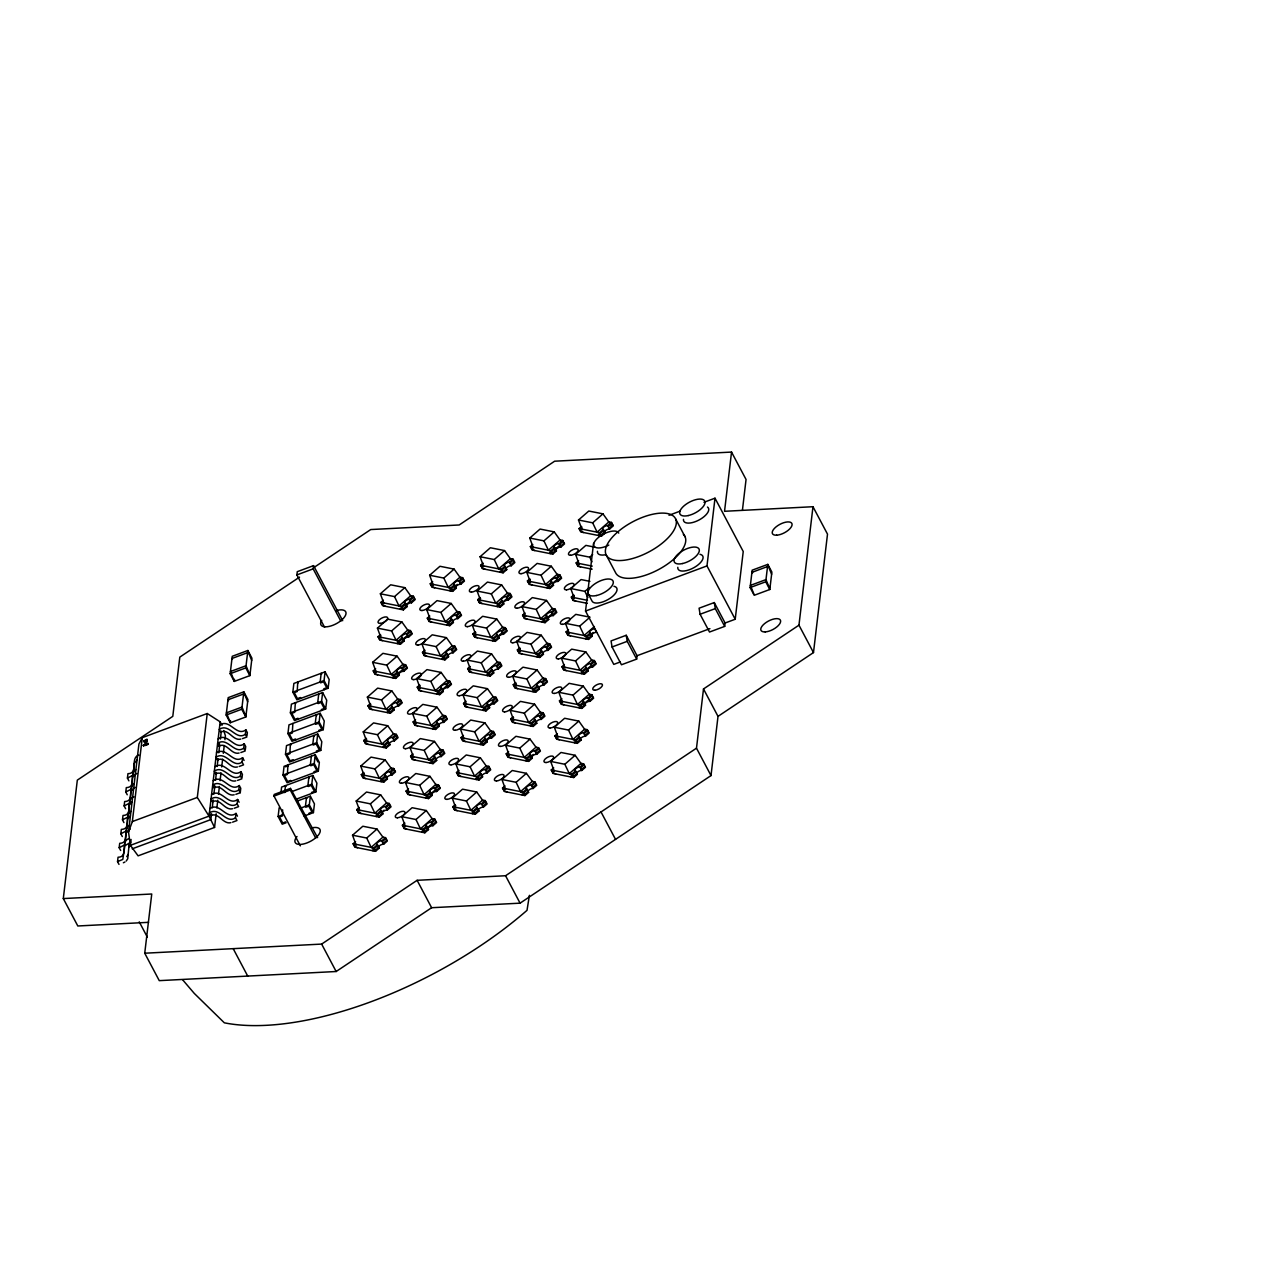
<?xml version="1.0" encoding="UTF-8"?>
<svg xmlns="http://www.w3.org/2000/svg" width="1266" height="1266" viewBox="0 0 1266 1266"><rect width="100%" height="100%" fill="white"/><g stroke="black" fill="none" stroke-linecap="round" stroke-linejoin="round"><path stroke-width="1.5" d="M125.097 842.934L125.951 833.075L130.082 829.103M130.034 801.172L130.889 791.313L135.035 787.341M129.116 844.58L127.755 858.68L126.236 861.038M148.581 922.328L77.812 925.984L63.3 898.575L77.321 780.125L172.793 716.35L179.804 657.117L299.536 577.122M119.004 864.393L117.532 861.624L118.054 857.24C129.195 857.035 119.7 841.447 128.958 838.646M120.65 850.467L119.178 847.698L119.7 843.314C130.335 843.109 122.027 829.357 129.306 825.337M122.296 836.541L120.84 833.772L121.346 829.388C131.981 829.183 123.672 815.431 130.952 811.427M123.941 822.615L122.486 819.846L123.008 815.462C134.149 815.257 124.638 799.685 133.895 796.868M125.603 808.689L124.131 805.92L124.654 801.536C135.288 801.346 126.964 787.579 134.243 783.575M127.249 794.779L125.777 791.994L126.299 787.61C136.934 787.42 128.61 773.653 135.889 769.649M128.895 780.853L127.423 778.084L127.945 773.684C139.086 773.494 129.591 757.907 138.849 755.106M216.169 813.785L214.555 827.442L138.105 855.848L130.382 845.34L128.515 831.999L138.928 744.028L142.283 737.651L207.244 713.518L220.173 721.842L222.025 725.307M128.515 831.999L132.344 821.571L142.283 737.651M131.078 839.453L130.382 845.34L209.017 816.127L220.173 721.842M147.109 739.581C145.685 744.867 146.524 743.11 148.169 744.266C146.54 745.753 140.463 746.291 145.099 744.361C150.401 734.612 140.494 743.427 145.748 741.259L145.305 740.278M143.533 745.99L143.374 745.009M144.023 741.892L143.849 740.974M145.748 741.259L145.099 744.361M146.318 743.917L146.888 739.138M147.995 743.284L148.169 744.266M314.095 567.39L370.732 529.552L459.178 524.979L554.635 461.204L731.542 452.073L724.532 511.29L812.978 506.716L798.957 625.167L703.5 688.957L718.012 716.366L711.001 775.583L520.073 903.164L431.627 907.722L336.155 971.513L159.263 980.644L144.735 953.219L151.746 894.002L63.3 898.575M214.555 827.442L209.017 816.127L197.306 797.438L207.244 713.518M234.178 794.795C226.313 796.979 221.645 783.622 214.16 787.863L214.508 784.936M239.116 753.033C231.267 755.201 226.598 741.844 219.097 746.101L219.445 743.174M211.549 813.706L210.852 819.593L132.218 848.821M212.245 807.803L213.179 799.954M213.875 794.051L214.809 786.202M215.505 780.299L216.439 772.45M217.135 766.547L218.069 758.698M218.765 752.811L219.698 744.946M220.395 739.059L221.313 731.194M230.175 673.702L232.248 656.294L247.851 650.487L251.934 658.209L249.877 675.617L234.257 681.409L230.175 673.702L245.794 667.91L247.851 650.487M226.155 715.037L228.212 697.629L243.832 691.822L247.914 699.528L245.841 716.952L230.238 722.744L226.155 715.037L241.759 709.229L243.832 691.822M228.608 699.022L228.418 700.652L227.959 699.797L243.563 694.005L244.021 694.86L244.211 693.23L247.645 701.712M216.866 807.945L217.784 800.144M218.48 794.288L219.398 786.487M220.094 780.631L221.012 772.83M221.708 766.974L222.626 759.173M223.322 753.333L224.256 745.532M224.937 739.676L225.411 735.768L223.718 730.545M234.257 681.409L234.526 679.241M230.238 722.744L230.491 720.576M232.58 822.172L236.948 820.558L235.476 817.789L235.998 813.405C226.472 820.542 219.809 801.742 209.919 808.563M234.226 808.262L238.594 806.632L237.138 803.863L237.644 799.479C228.117 806.616 221.455 787.816 211.564 794.637M235.872 794.336L240.255 792.706L238.783 789.937L239.306 785.553C229.763 792.69 223.101 773.89 213.21 780.711M237.533 780.41L241.901 778.78L240.429 776.011L240.951 771.627C231.425 778.764 224.747 759.98 214.856 766.785M239.179 766.484L243.547 764.854L242.075 762.085L242.597 757.701C233.071 764.838 226.392 746.054 216.502 752.859M240.825 752.558L245.193 750.944L243.721 748.159L244.243 743.775C234.716 750.912 228.054 732.128 218.148 738.933M242.471 738.632L246.838 737.018L245.382 734.248L245.889 729.849C236.362 737.002 229.7 718.202 219.809 725.007M240.255 792.706L240.762 788.322L239.306 785.553M242.075 777.324L242.423 774.396L240.951 771.627M245.367 749.472L245.715 746.544L244.243 743.775M247.012 735.546L247.361 732.634L245.889 729.849M324.587 627.256L296.877 574.922L297.273 571.678L313.541 565.633L342.69 620.704M300.359 845.862L274.01 796.077L274.2 794.447L290.468 788.401L317.592 837.633M282.635 809.829L282.476 815.905L279.549 816.997L282.729 822.995L285.641 821.903L286.1 822.758L282.207 824.213L278.124 816.491L279.153 807.787M280.989 792.294L281.606 787.072L312.813 775.457L316.896 783.179L315.867 791.883L295.753 799.352M283.03 775.045L284.059 766.341L315.266 754.742L319.349 762.449L318.32 771.152L287.113 782.752L283.03 775.045L314.237 763.445L315.266 754.742M285.483 754.314L286.512 745.611L317.719 734.011L321.801 741.718L320.773 750.422L289.566 762.021L285.483 754.314L316.69 742.715L317.719 734.011M287.936 733.584L288.964 724.88L320.171 713.28L324.254 720.987L323.226 729.691L292.019 741.306L287.936 733.584L319.143 721.984L320.171 713.28M290.389 712.853L291.417 704.149L322.64 692.549L326.723 700.272L325.679 708.976L294.472 720.576L290.389 712.853L321.596 701.253L322.64 692.549M292.842 692.138L293.87 683.434L325.093 671.835L329.176 679.541L328.131 688.245L296.924 699.845L292.842 692.138L324.049 680.538L325.093 671.835M284.676 792.579L285.499 785.616L285.958 786.471M287.952 764.886L287.382 774.444L284.454 775.536L287.635 781.533L290.563 780.442L291.006 781.296M292.873 723.44L292.288 732.998L289.36 734.074L292.541 740.072L295.469 738.996L295.912 739.85M340.87 621.21L313.161 568.861L313.541 565.633M315.725 838.092L290.278 790.016L290.468 788.401M311.373 756.182L310.344 764.886L310.787 765.756L313.715 764.664L316.896 770.662L313.968 771.738L314.427 772.608M318.731 694.005L317.703 702.709L318.162 703.564L321.073 702.472L324.254 708.469L321.327 709.561L321.786 710.416M304.109 816.064L313.414 812.614L309.331 804.891L310.36 796.187L297.463 800.982M315.867 791.883L311.784 784.176L312.813 775.457M313.414 812.614L314.443 803.91L310.36 796.187M620.245 661.976L613.773 664.381L585.541 611.051L593.548 543.32M636.656 659.111L637.051 655.725L626.227 635.279L611.051 640.928L612.064 646.973L621.464 664.761L636.656 659.111L627.24 641.34L626.227 635.279M725.101 622.999L714.277 602.569L699.085 608.202L700.098 614.263L709.514 632.035L724.69 626.385L725.101 622.999L735.214 619.248L706.982 565.918L715.005 498.187L703.959 502.285M711.001 775.583L696.49 748.174L703.5 688.957M742.446 510.056L746.054 479.482L731.542 452.073M735.214 619.248L743.237 551.517L715.005 498.187M750.121 587.582L752.178 570.175L767.797 564.383L771.88 572.09L769.807 589.497L754.204 595.289L750.121 587.582L765.724 581.79L767.797 564.383M752.574 571.583L752.384 573.213L751.925 572.359L767.528 566.551L767.987 567.405L768.177 565.775L771.611 574.258M718.012 716.366L813.484 652.576L827.505 534.141L812.978 506.716M529.394 895.331L527.02 910.333A236.473 103.29 -27.9 0 1 224.335 1022.817L194.268 993.399L182.731 979.9M128.847 845.989L129.401 844.754M128.262 854.297L126.758 856.655M129.876 802.976L124.131 805.92M124.938 844.754L119.178 847.698M128.752 847.017L130.176 845.704M381.398 603.202L383.978 603.708L380.37 593.786L390.656 584.797L404.835 587.63L411.197 596.539M405.69 604.104L402.018 607.316L398.98 605.939L410.754 595.685L413.317 596.191L415.137 599.625L411.466 602.822A3.228 1.408 -27.9 0 0 407.32 604.373A3.228 1.408 -27.9 0 0 407.051 606.667L403.379 609.88L382.759 605.765L380.939 602.347L383.392 600.211M380.37 593.786L394.533 596.602L404.835 587.63M430.693 584.67L433.257 585.193L429.649 575.255L439.951 566.282L454.114 569.099L460.492 578.008M380.939 602.347L401.559 606.446L405.231 603.249A3.228 1.408 -27.9 0 1 405.516 600.939A3.228 1.408 -27.9 0 1 409.646 599.404L413.317 596.191M380.924 635.405L378.471 637.542L381.05 638.064L377.442 628.126L387.728 619.153L401.908 621.97L408.269 630.879L410.849 631.402L407.177 634.598M410.105 600.258L413.776 597.046M405.215 605.528L409.614 601.667M454.985 585.572L451.297 588.785L448.275 587.408L460.033 577.154L462.612 577.66L464.432 581.094L460.745 584.306A3.228 1.408 -27.9 0 0 456.615 585.841A3.228 1.408 -27.9 0 0 456.346 588.152L452.658 591.349L432.054 587.25L430.234 583.816L432.687 581.68M406.592 605.813L402.92 609.025L400.341 608.503L400.8 609.373M411.007 601.967L414.678 598.771M429.649 575.255L443.828 578.071L454.114 569.099M402.762 638.444L399.091 641.656L396.052 640.28L407.826 630.025L410.39 630.547L412.21 633.965L408.538 637.178A3.228 1.408 -27.9 0 0 404.392 638.713A3.228 1.408 -27.9 0 0 404.123 641.023L400.452 644.22L379.832 640.121L378.012 636.687L380.465 634.551M377.442 628.126L391.605 630.943L401.908 621.97M481.112 566.139L483.691 566.662L480.083 556.724L490.369 547.751L504.548 550.568L510.91 559.477L513.49 559.999L509.818 563.196M430.234 583.816L450.854 587.93L454.526 584.718A3.228 1.408 -27.9 0 1 454.795 582.407A3.228 1.408 -27.9 0 1 458.941 580.872L462.612 577.66M427.766 619.011L430.329 619.533L426.721 609.595L437.023 600.622L451.187 603.439L457.564 612.348M459.384 581.727L463.071 578.53M454.494 586.997L457.437 584.433M505.403 567.041L501.732 570.254L498.693 568.877L510.467 558.623L513.047 559.145L514.851 562.563L511.179 565.775A3.228 1.408 -27.9 0 0 507.033 567.31A3.228 1.408 -27.9 0 0 506.764 569.621L503.093 572.818L482.473 568.719L480.653 565.285L483.106 563.148M455.887 587.282L452.215 590.494L449.636 589.988L450.079 590.842M460.302 583.436L463.973 580.239M373.66 671.74L376.239 672.246L372.631 662.324L382.918 653.335L397.097 656.168L403.458 665.077M378.012 636.687L398.632 640.802L402.303 637.589A3.228 1.408 -27.9 0 1 402.588 635.279A3.228 1.408 -27.9 0 1 406.718 633.744L410.39 630.547M403.759 638.586L406.687 636.023M452.057 619.913L448.37 623.125L445.347 621.748L457.105 611.494L459.685 612.016L461.504 615.434L457.817 618.647A3.228 1.408 -27.9 0 0 453.687 620.182A3.228 1.408 -27.9 0 0 453.418 622.492L449.731 625.689L429.127 621.59L427.307 618.156L429.76 616.02M480.083 556.724L494.246 559.54L504.548 550.568M403.664 640.153L399.993 643.365L397.413 642.859L397.872 643.714M408.079 636.307L411.751 633.111M397.951 672.642L394.28 675.854L391.241 674.477L403.015 664.223L405.595 664.729L407.399 668.163L403.727 671.36A3.228 1.408 -27.9 0 0 399.581 672.911A3.228 1.408 -27.9 0 0 399.312 675.205L395.641 678.418L375.021 674.303L373.217 670.885L375.654 668.749M426.721 609.595L440.9 612.412L451.187 603.439M530.802 547.466L533.382 547.972L529.774 538.05L540.06 529.061L554.239 531.894L560.601 540.804L563.18 541.31L559.509 544.522M372.631 662.324L386.795 665.141L397.097 656.168M480.653 565.285L501.273 569.399L504.944 566.187A3.228 1.408 -27.9 0 1 505.229 563.876A3.228 1.408 -27.9 0 1 509.359 562.341L513.047 559.145M480.637 598.343L478.184 600.48L480.764 601.002L477.155 591.064L487.442 582.091L501.621 584.908L507.983 593.817L510.562 594.34L506.891 597.536M555.094 548.368L551.406 551.58L548.384 550.204L560.142 539.949L562.721 540.455L564.541 543.889L560.87 547.086A3.228 1.408 -27.9 0 0 556.724 548.637A3.228 1.408 -27.9 0 0 556.454 550.932L552.767 554.144L532.163 550.03L530.343 546.611L532.796 544.475M506.305 568.766L502.634 571.963L500.054 571.457L500.513 572.311M510.72 564.905L514.407 561.708M422.955 653.209L425.534 653.731L421.91 643.793L432.212 634.82L446.392 637.637L452.753 646.546M427.307 618.156L447.927 622.271L451.598 619.058A3.228 1.408 -27.9 0 1 451.867 616.748A3.228 1.408 -27.9 0 1 456.013 615.213L459.685 612.016M456.456 616.067L460.144 612.871M529.774 538.05L543.937 540.867L554.239 531.894M502.475 601.382L498.804 604.594L495.766 603.217L507.539 592.963L510.119 593.485L511.923 596.903L508.252 600.116A3.228 1.408 -27.9 0 0 504.105 601.651A3.228 1.408 -27.9 0 0 503.836 603.961L500.165 607.158L479.545 603.059L477.741 599.625L480.178 597.489M452.959 621.638L449.288 624.834L446.708 624.328L447.151 625.182M457.374 617.792L461.046 614.58M370.859 704.387L368.406 706.523L370.985 707.045L367.377 697.107L377.664 688.134L391.843 690.951L398.204 699.861M373.217 670.885L393.821 674.984L397.492 671.787A3.228 1.408 -27.9 0 1 397.777 669.477A3.228 1.408 -27.9 0 1 401.908 667.942L405.595 664.729M402.366 668.796L406.038 665.584M397.477 674.066L401.892 670.205M447.246 654.111L443.559 657.323L440.536 655.946L452.294 645.692L454.874 646.198L456.694 649.632L453.022 652.845A3.228 1.408 -27.9 0 0 448.876 654.38A3.228 1.408 -27.9 0 0 448.607 656.69L444.92 659.887L424.316 655.788L422.496 652.354L424.949 650.218M398.853 674.351L395.182 677.563L392.602 677.041L393.061 677.911M403.268 670.505L406.956 667.309M477.155 591.064L491.319 593.881L501.621 584.908M581.98 527.289L579.527 529.425L582.107 529.948L578.499 520.01L588.785 511.037L602.964 513.854L609.342 522.763L611.905 523.285L608.234 526.482M392.697 707.425L389.026 710.637L385.988 709.261L397.761 699.006L400.325 699.512L402.145 702.947L398.474 706.159A3.228 1.408 -27.9 0 0 394.327 707.694A3.228 1.408 -27.9 0 0 394.058 710.004L390.387 713.201L369.767 709.102L367.947 705.668L370.4 703.532M421.91 643.793L436.09 646.61L446.392 637.637M530.343 546.611L550.963 550.71L554.635 547.513A3.228 1.408 -27.9 0 1 554.904 545.203A3.228 1.408 -27.9 0 1 559.05 543.668L562.721 540.455M530.327 579.67L527.875 581.806L530.454 582.328L526.846 572.39L537.132 563.417L551.311 566.234L557.673 575.144L560.252 575.666L556.581 578.863M367.377 697.107L381.541 699.924L391.843 690.951M554.603 549.776L559.018 545.931M603.819 530.327L600.147 533.54L597.109 532.163L608.883 521.909L611.462 522.415L613.266 525.849L609.595 529.061A3.228 1.408 -27.9 0 0 605.465 530.596A3.228 1.408 -27.9 0 0 605.18 532.907L601.508 536.104L580.888 532.005L579.084 528.571L581.537 526.434M555.996 550.077L552.324 553.289L549.745 552.767L550.204 553.638M560.411 546.232L564.082 543.035M475.826 632.541L473.373 634.677L475.953 635.2L472.345 625.262L482.647 616.289L496.81 619.106L503.188 628.015L505.751 628.537L502.08 631.734M477.741 599.625L498.345 603.74L502.032 600.527A3.228 1.408 -27.9 0 1 502.301 598.217A3.228 1.408 -27.9 0 1 506.432 596.682L510.119 593.485M578.499 520.01L592.678 522.826L602.964 513.854M503.472 601.524L506.416 598.96M552.166 582.708L548.495 585.921L545.456 584.544L557.214 574.289L559.794 574.796L561.613 578.23L557.942 581.442A3.228 1.408 -27.9 0 0 553.796 582.977A3.228 1.408 -27.9 0 0 553.527 585.288L549.855 588.484L529.235 584.386L527.416 580.952L529.868 578.815M420.138 685.856L417.701 687.992L420.265 688.514L416.656 678.576L426.959 669.603L441.122 672.42L447.499 681.33L450.079 681.852L446.392 685.048M503.393 603.107L499.706 606.303L497.127 605.797L497.585 606.651M507.793 599.261L511.48 596.049M422.496 652.354L443.116 656.468L446.787 653.256A3.228 1.408 -27.9 0 1 447.056 650.946A3.228 1.408 -27.9 0 1 451.202 649.411L454.874 646.198M451.661 650.265L455.333 647.068M497.665 635.579L493.993 638.792L490.971 637.415L502.729 627.161L505.308 627.683L507.112 631.101L503.441 634.313A3.228 1.408 -27.9 0 0 499.31 635.849A3.228 1.408 -27.9 0 0 499.026 638.159L495.354 641.356L474.734 637.257L472.93 633.823L475.383 631.687M448.148 655.82L444.477 659.032L441.897 658.526L442.356 659.38M452.563 651.974L456.235 648.778M526.846 572.39L541.009 575.207L551.311 566.234M366.744 739.17L364.291 741.306L366.871 741.829L363.247 731.89L373.549 722.918L387.712 725.735L394.09 734.644L396.669 735.166L392.982 738.363M367.947 705.668L388.567 709.783L392.238 706.57A3.228 1.408 -27.9 0 1 392.523 704.26A3.228 1.408 -27.9 0 1 396.654 702.725L400.325 699.512M397.113 703.58L400.784 700.383M441.976 688.894L438.305 692.106L435.282 690.73L447.04 680.475L449.62 680.997L451.44 684.415L447.753 687.628A3.228 1.408 -27.9 0 0 443.622 689.163A3.228 1.408 -27.9 0 0 443.337 691.473L439.666 694.67L419.062 690.571L417.242 687.137L419.695 685.001M393.599 709.134L389.928 712.347L387.349 711.84L387.807 712.695M398.015 705.289L401.686 702.092M472.345 625.262L486.524 628.078L496.81 619.106M579.084 528.571L599.688 532.685L603.376 529.473A3.228 1.408 -27.9 0 1 603.645 527.162A3.228 1.408 -27.9 0 1 607.775 525.627L611.462 522.415M576.6 563.766L579.179 564.288L575.571 554.35L585.873 545.377L594.719 547.134M416.656 678.576L430.836 681.393L441.122 672.42M389.216 743.949A3.228 1.408 -27.9 0 1 391.21 741.765A3.228 1.408 -27.9 0 1 394.343 740.942L398.03 737.73L396.211 734.312L392.539 737.508A3.228 1.408 -27.9 0 0 388.393 739.043A3.228 1.408 -27.9 0 0 388.124 741.354L389.944 744.788L386.257 747.984L365.652 743.886L363.833 740.452L366.285 738.315M604.737 532.036L601.049 535.249L598.47 534.743L598.929 535.597M609.136 528.191L612.823 524.994L610.244 524.472M523.064 616.004L525.643 616.51L522.035 606.588L532.321 597.599L546.501 600.432L552.862 609.342M527.416 580.952L548.036 585.066L551.707 581.854A3.228 1.408 -27.9 0 1 551.976 579.543A3.228 1.408 -27.9 0 1 556.122 578.008L559.794 574.796M363.247 731.89L377.426 734.707L387.712 725.735M553.147 582.851L556.091 580.287M592.14 569.162L577.961 566.345L576.157 562.911L578.609 560.775M553.068 584.417L549.397 587.63L546.817 587.123L547.276 587.978M557.483 580.572L561.155 577.375M468.119 669.461L470.699 669.983L467.091 660.045L477.377 651.072L491.556 653.889L497.918 662.798M472.93 633.823L493.534 637.937L497.221 634.725A3.228 1.408 -27.9 0 1 497.491 632.414A3.228 1.408 -27.9 0 1 501.621 630.879L505.308 627.683M498.662 635.722L501.605 633.158M547.355 616.906L543.684 620.118L540.645 618.742L552.419 608.487L554.983 608.993L556.803 612.428L553.131 615.624A3.228 1.408 -27.9 0 0 548.985 617.175A3.228 1.408 -27.9 0 0 548.716 619.47L545.045 622.682L524.425 618.568L522.605 615.149L525.058 613.013M575.571 554.35L589.75 557.167L592.678 554.603M498.582 637.304L494.895 640.501L492.332 639.995L492.775 640.849M502.982 633.443L506.669 630.246M417.242 687.137L437.862 691.252L441.533 688.039A3.228 1.408 -27.9 0 1 441.802 685.729A3.228 1.408 -27.9 0 1 445.949 684.194L449.62 680.997M413.571 722.775L416.15 723.297L412.542 713.359L422.828 704.387L437.007 707.203L443.385 716.113M442.973 689.036L445.917 686.473M492.411 670.363L488.739 673.575L485.701 672.199L497.475 661.944L500.054 662.466L501.858 665.884L498.187 669.097A3.228 1.408 -27.9 0 0 494.041 670.632A3.228 1.408 -27.9 0 0 493.772 672.942L490.1 676.139L469.48 672.04L467.66 668.606L470.113 666.47M442.894 690.619L439.223 693.815L436.643 693.309L437.087 694.164M447.309 686.773L450.981 683.561M388.583 742.208L384.896 745.421L381.873 744.044L393.631 733.789L396.211 734.312M522.035 606.588L536.198 609.405L546.501 600.432M363.833 740.452L384.453 744.566L388.124 741.354M364.212 773.368L361.76 775.504L364.339 776.026L360.731 766.088L371.017 757.115L385.196 759.932L391.558 768.842L394.137 769.364L390.466 772.561M437.862 723.677L434.191 726.89L431.152 725.513L442.926 715.258L445.505 715.781L447.309 719.199L443.638 722.411A3.228 1.408 -27.9 0 0 439.508 723.946A3.228 1.408 -27.9 0 0 439.223 726.257L435.551 729.453L414.931 725.355L413.127 721.921L415.565 719.784M467.091 660.045L481.254 662.862L491.556 653.889M389.485 743.933L385.814 747.13L383.234 746.624L383.693 747.478M393.9 740.088L397.571 736.875M574.242 595.827L571.805 597.963L574.368 598.486L570.76 588.548L581.062 579.575L589.909 581.331M412.542 713.359L426.721 716.176L437.007 707.203M386.684 778.147A3.228 1.408 -27.9 0 1 388.678 775.963A3.228 1.408 -27.9 0 1 391.827 775.14L395.498 771.928L393.679 768.494L390.007 771.706A3.228 1.408 -27.9 0 0 385.861 773.241A3.228 1.408 -27.9 0 0 385.592 775.552L387.412 778.986L383.725 782.182L363.12 778.084L361.301 774.65L363.753 772.513M520.263 648.651L517.81 650.787L520.389 651.31L516.765 641.371L527.067 632.399L541.247 635.216L547.608 644.125M522.605 615.149L543.225 619.248L546.896 616.051A3.228 1.408 -27.9 0 1 547.181 613.741A3.228 1.408 -27.9 0 1 551.311 612.206L554.983 608.993M551.77 613.06L555.442 609.848M546.88 618.314L551.28 614.469M587.329 603.36L573.166 600.543L571.346 597.109L573.799 594.973M360.731 766.088L374.894 768.905L385.196 759.932M548.257 618.615L544.586 621.828L542.006 621.305L542.465 622.176M552.672 614.77L556.344 611.573M464.005 704.26L466.584 704.766L462.976 694.828L473.262 685.856L487.442 688.672L493.803 697.598L496.383 698.104L492.711 701.317M467.66 668.606L488.28 672.721L491.952 669.508A3.228 1.408 -27.9 0 1 492.237 667.198A3.228 1.408 -27.9 0 1 496.367 665.663L500.054 662.466M496.826 666.517L500.497 663.321M542.101 651.689L538.414 654.902L535.391 653.525L547.149 643.27L549.729 643.777L551.549 647.211L547.877 650.423A3.228 1.408 -27.9 0 0 543.731 651.958A3.228 1.408 -27.9 0 0 543.462 654.269L539.775 657.465L519.171 653.367L517.351 649.933L519.804 647.796M570.76 588.548L584.939 591.364L589.355 587.519M493.313 672.088L489.641 675.284L487.062 674.778L487.521 675.633M497.728 668.242L501.415 665.03M413.127 721.921L433.732 726.035L437.419 722.823A3.228 1.408 -27.9 0 1 437.688 720.512A3.228 1.408 -27.9 0 1 441.818 718.977L445.505 715.781M411.039 756.973L413.618 757.495L410.01 747.557L420.312 738.584L434.475 741.401L440.853 750.311M442.277 719.832L445.949 716.635M516.765 641.371L530.945 644.188L541.247 635.216M488.296 705.162L484.625 708.359L481.586 706.998L493.344 696.727L495.924 697.25L497.744 700.668L494.072 703.88A3.228 1.408 -27.9 0 0 489.926 705.415A3.228 1.408 -27.9 0 0 489.657 707.726L485.986 710.938L465.366 706.824L463.546 703.39L465.999 701.253M438.78 725.402L435.093 728.599L432.513 728.092L432.972 728.947M443.179 721.557L446.866 718.344M386.051 776.406L382.364 779.619L379.341 778.242L391.099 767.987L393.679 768.494M357.234 810.446L359.813 810.952L356.205 801.014L366.507 792.041L380.67 794.874L386.589 802.929L389.168 803.435L390.988 806.869L387.301 810.066A3.228 1.408 -27.9 0 0 383.171 811.601A3.228 1.408 -27.9 0 0 382.886 813.911L379.214 817.124L358.594 813.009L356.79 809.591L359.243 807.455M361.301 774.65L381.921 778.764L385.592 775.552M462.976 694.828L477.14 697.661L487.442 688.672M435.33 757.875L431.659 761.088L428.636 759.711L440.394 749.456L442.973 749.978L444.777 753.397L441.106 756.609A3.228 1.408 -27.9 0 0 436.976 758.144A3.228 1.408 -27.9 0 0 436.691 760.455L433.019 763.651L412.4 759.553L410.595 756.119L413.048 753.982M386.953 778.115L383.281 781.328L380.702 780.821L381.161 781.676M391.368 774.27L395.039 771.073M565.506 623.331L575.793 614.358L589.972 617.175L579.686 626.148L565.506 623.331L569.114 633.269L566.535 632.747M410.01 747.557L424.189 750.374L434.475 741.401M517.351 649.933L537.971 654.047L541.642 650.835A3.228 1.408 -27.9 0 1 541.911 648.524A3.228 1.408 -27.9 0 1 546.057 646.989L549.729 643.777M516.132 683.434L513.695 685.571L516.259 686.093L512.651 676.155L522.953 667.182L537.116 669.999L543.494 678.908L546.073 679.431L542.386 682.627M546.516 647.844L550.188 644.647M592.187 636.228L590.383 632.794A3.228 1.408 -27.9 0 1 590.652 630.484A3.228 1.408 -27.9 0 1 594.783 628.949L596.602 632.383A3.228 1.408 -27.9 0 0 592.472 633.918A3.228 1.408 -27.9 0 0 592.187 636.228L588.516 639.425L567.896 635.326L566.092 631.892L568.545 629.756M356.205 801.014L370.384 803.847L380.67 794.874M543.003 653.398L539.332 656.611L536.752 656.105L537.211 656.959M547.418 649.553L551.09 646.356M463.546 703.39L484.166 707.504L487.837 704.292A3.228 1.408 -27.9 0 1 488.106 701.997A3.228 1.408 -27.9 0 1 492.252 700.446L495.924 697.25M461.473 738.442L464.052 738.964L460.444 729.026L470.73 720.053L484.91 722.87L491.271 731.78L493.851 732.302L490.179 735.499M487.806 706.57L492.221 702.725M538.62 688.213A3.228 1.408 -27.9 0 1 540.598 686.03A3.228 1.408 -27.9 0 1 543.747 685.207L547.434 681.994L545.614 678.576L541.943 681.773A3.228 1.408 -27.9 0 0 537.797 683.308A3.228 1.408 -27.9 0 0 537.528 685.618L539.348 689.052L535.66 692.249L515.056 688.15L513.236 684.716L515.689 682.58M489.198 706.871L485.527 710.068L482.947 709.561L483.406 710.416M493.613 703.026L497.285 699.813M406.528 791.915L409.108 792.421L405.5 782.483L415.786 773.51L429.965 776.343L436.327 785.252M410.595 756.119L431.2 760.233L434.887 757.021A3.228 1.408 -27.9 0 1 435.156 754.71A3.228 1.408 -27.9 0 1 439.302 753.175L442.973 749.978M439.745 754.03L443.416 750.833M512.651 676.155L526.83 678.972L537.116 669.999M485.764 739.344L482.093 742.556L479.054 741.18L490.828 730.925L493.392 731.447L495.212 734.866L491.54 738.078A3.228 1.408 -27.9 0 0 487.394 739.613A3.228 1.408 -27.9 0 0 487.125 741.923L483.454 745.12L462.834 741.021L461.014 737.587L463.467 735.451M381.525 811.348L377.854 814.544L374.831 813.183L386.589 802.929M436.248 759.6L432.561 762.797L429.997 762.29L430.44 763.145M440.663 755.755L444.334 752.542M353.578 844.644L356.142 845.15L352.534 835.212L362.836 826.239L376.999 829.056L382.918 837.111L385.497 837.633L387.317 841.051L383.63 844.264A3.228 1.408 -27.9 0 0 379.499 845.799A3.228 1.408 -27.9 0 0 379.23 848.109L375.543 851.306L354.939 847.207L353.119 843.773L355.572 841.637M356.79 809.591L377.395 813.69L381.082 810.493A3.228 1.408 -27.9 0 1 381.351 808.183A3.228 1.408 -27.9 0 1 385.497 806.648L389.168 803.435M385.94 807.502L389.627 804.29M590.826 633.649L587.155 636.861L584.117 635.485L594.419 626.512M381.05 812.756L383.994 810.193M430.82 792.817L427.148 796.013L424.11 794.652L435.884 784.398L438.447 784.904L440.267 788.338L436.596 791.535A3.228 1.408 -27.9 0 0 432.45 793.07A3.228 1.408 -27.9 0 0 432.181 795.38L428.509 798.593L407.889 794.478L406.07 791.06L408.522 788.924M460.444 729.026L474.608 731.843L484.91 722.87M382.443 813.057L378.756 816.269L376.192 815.747L376.635 816.602M386.858 809.211L390.529 805.999M562.42 667.53L565 668.052L561.392 658.114L571.678 649.141L585.857 651.958L592.219 660.868L594.798 661.39L591.127 664.587M566.092 631.892L586.696 636.007L590.383 632.794M590.352 635.073L593.295 632.509M405.5 782.483L419.663 785.316L429.965 776.343M591.744 635.374L588.057 638.57L585.478 638.064L585.936 638.919M537.987 686.473L534.299 689.685L531.277 688.308L543.035 678.054L545.614 678.576M513.236 684.716L533.856 688.831L537.528 685.618M513.616 717.632L511.163 719.768L513.743 720.291L510.119 710.353L520.421 701.38L534.584 704.197L540.962 713.106L543.541 713.628L539.854 716.825M586.712 668.432L583.04 671.645L580.002 670.268L591.776 660.013L594.34 660.535L596.159 663.954L592.488 667.166A3.228 1.408 -27.9 0 0 588.342 668.701A3.228 1.408 -27.9 0 0 588.073 671.012L584.401 674.208L563.781 670.11L561.962 666.676L564.414 664.539M352.534 835.212L366.713 838.029L376.999 829.056M538.889 688.198L535.217 691.394L532.638 690.888L533.081 691.742M543.304 684.352L546.975 681.14M456.963 773.384L459.526 773.89L455.918 763.952L466.22 754.979L480.384 757.812L486.761 766.721M461.014 737.587L481.634 741.702L485.305 738.489A3.228 1.408 -27.9 0 1 485.59 736.179A3.228 1.408 -27.9 0 1 489.72 734.644L493.392 731.447M561.392 658.114L575.555 660.931L585.857 651.958M485.289 740.768L489.689 736.923M536.088 722.411A3.228 1.408 -27.9 0 1 538.082 720.227A3.228 1.408 -27.9 0 1 541.215 719.405L544.902 716.192L543.082 712.758L539.411 715.97A3.228 1.408 -27.9 0 0 535.265 717.505A3.228 1.408 -27.9 0 0 534.996 719.816L536.816 723.25L533.128 726.447L512.524 722.348L510.704 718.914L513.157 716.778M486.666 741.069L482.995 744.266L480.415 743.759L480.874 744.614M491.081 737.223L494.753 734.011M402.857 826.112L405.436 826.619L401.828 816.681L412.115 807.708L426.294 810.525L432.655 819.45M406.07 791.06L426.689 795.159L430.361 791.962A3.228 1.408 -27.9 0 1 430.646 789.652A3.228 1.408 -27.9 0 1 434.776 788.117L438.447 784.904M435.235 788.971L438.906 785.759M430.345 794.225L434.744 790.38M510.119 710.353L524.298 713.169L534.584 704.197M481.254 774.286L477.567 777.482L474.544 776.121L486.302 765.867L488.882 766.373L490.702 769.807L487.014 773.004A3.228 1.408 -27.9 0 0 482.884 774.539A3.228 1.408 -27.9 0 0 482.615 776.849L478.928 780.062L458.324 775.947L456.504 772.529L458.957 770.393M377.869 845.546L374.182 848.742L371.16 847.365L382.918 837.111M431.722 794.526L428.05 797.738L425.471 797.216L425.93 798.071M436.137 790.68L439.808 787.484M353.119 843.773L373.739 847.888L377.41 844.675A3.228 1.408 -27.9 0 1 377.679 842.381A3.228 1.408 -27.9 0 1 381.826 840.83L385.497 837.633M382.269 841.684L385.956 838.488M427.148 827.014L423.477 830.211L420.439 828.85L432.212 818.58L434.792 819.102L436.596 822.52L432.925 825.733A3.228 1.408 -27.9 0 0 428.778 827.268A3.228 1.408 -27.9 0 0 428.509 829.578L424.838 832.791L404.218 828.676L402.414 825.242L404.851 823.106M455.918 763.952L470.097 766.785L480.384 757.812M378.771 847.255L375.1 850.451L372.521 849.945L372.964 850.799M383.187 843.409L386.858 840.197M561.962 666.676L582.582 670.79L586.253 667.578A3.228 1.408 -27.9 0 1 586.538 665.267A3.228 1.408 -27.9 0 1 590.668 663.732L594.34 660.535M559.889 701.728L562.468 702.25L558.86 692.312L569.146 683.339L583.325 686.156L589.687 695.066L592.266 695.588L588.595 698.785M586.237 669.856L590.636 666.011M401.828 816.681L415.992 819.513L426.294 810.525M587.614 670.157L583.942 673.354L581.363 672.847L581.822 673.702M592.029 666.312L595.7 663.099M535.455 720.67L531.767 723.883L528.745 722.506L540.503 712.252L543.082 712.758M506.637 754.71L509.217 755.216L505.609 745.278L515.911 736.306L530.074 739.138L535.993 747.193L538.572 747.7L540.376 751.134L536.705 754.33A3.228 1.408 -27.9 0 0 532.575 755.865A3.228 1.408 -27.9 0 0 532.29 758.176L528.618 761.388L507.998 757.274L506.194 753.856L508.647 751.719M510.704 718.914L531.324 723.028L534.996 719.816M584.18 702.63L580.508 705.842L577.47 704.466L589.244 694.211L591.823 694.733L593.627 698.152L589.956 701.364A3.228 1.408 -27.9 0 0 585.81 702.899A3.228 1.408 -27.9 0 0 585.541 705.209L581.869 708.406L561.249 704.307L559.445 700.873L561.882 698.737M536.357 722.38L532.685 725.592L530.106 725.086L530.565 725.94M540.772 718.534L544.443 715.337M455.744 805.445L453.291 807.581L455.871 808.088L452.263 798.15L462.549 789.177L476.728 792.01L483.09 800.919M456.504 772.529L477.124 776.628L480.795 773.431A3.228 1.408 -27.9 0 1 481.064 771.121A3.228 1.408 -27.9 0 1 485.21 769.586L488.882 766.373M485.653 770.44L489.341 767.228M558.86 692.312L573.023 695.129L583.325 686.156M482.156 775.995L478.485 779.207L475.905 778.685L476.348 779.54M486.571 772.149L490.243 768.953M402.414 825.242L423.018 829.357L426.705 826.144A3.228 1.408 -27.9 0 1 426.974 823.85A3.228 1.408 -27.9 0 1 431.105 822.299L434.792 819.102M431.564 823.169L435.235 819.957M426.674 828.423L431.089 824.577M505.609 745.278L519.788 748.111L530.074 739.138M477.583 808.483L473.895 811.68L470.873 810.319L482.631 800.065L485.21 800.571L487.03 804.005L483.359 807.202A3.228 1.408 -27.9 0 0 479.213 808.737A3.228 1.408 -27.9 0 0 478.944 811.047L475.256 814.26L454.652 810.145L452.832 806.727L455.285 804.59M428.066 828.724L424.379 831.92L421.8 831.414L422.258 832.268M432.466 824.878L436.153 821.666M452.263 798.15L466.426 800.982L476.728 792.01M555.378 736.67L557.958 737.176L554.35 727.238L564.636 718.265L578.815 721.098L585.177 730.007M559.445 700.873L580.05 704.988L583.721 701.775A3.228 1.408 -27.9 0 1 584.006 699.465A3.228 1.408 -27.9 0 1 588.136 697.93L591.823 694.733M583.705 704.054L588.12 700.209M530.929 755.612L527.257 758.809L524.219 757.448L535.993 747.193M585.082 704.355L581.41 707.552L578.831 707.045L579.29 707.9M589.497 700.509L593.184 697.297M502.982 788.908L505.545 789.414L501.937 779.476L512.239 770.503L526.403 773.32L532.321 781.375L534.901 781.897L536.721 785.316L533.033 788.528A3.228 1.408 -27.9 0 0 528.903 790.063A3.228 1.408 -27.9 0 0 528.618 792.374L524.947 795.57L504.343 791.472L502.523 788.038L504.976 785.901M506.194 753.856L526.798 757.954L530.486 754.758A3.228 1.408 -27.9 0 1 530.755 752.447A3.228 1.408 -27.9 0 1 534.885 750.896L538.572 747.7M535.344 751.767L539.015 748.554M530.454 757.021L533.397 754.457M579.67 737.572L575.983 740.768L572.96 739.407L584.718 729.153L587.297 729.659L589.117 733.093L585.446 736.29A3.228 1.408 -27.9 0 0 581.3 737.825A3.228 1.408 -27.9 0 0 581.031 740.135L577.343 743.348L556.739 739.233L554.919 735.815L557.372 733.679M531.847 757.321L528.159 760.518L525.58 760.011L526.039 760.866M536.246 753.476L539.933 750.263M452.832 806.727L473.452 810.826L477.124 807.629A3.228 1.408 -27.9 0 1 477.393 805.318A3.228 1.408 -27.9 0 1 481.539 803.783L485.21 800.571M481.998 804.638L485.669 801.425M554.35 727.238L568.513 730.071L578.815 721.098M478.485 810.193L474.813 813.405L472.234 812.883L472.693 813.737M482.9 806.347L486.571 803.135M501.937 779.476L516.117 782.293L526.403 773.32M551.707 770.867L554.286 771.374L550.678 761.436L560.965 752.463L575.144 755.28L581.505 764.205M554.919 735.815L575.539 739.914L579.211 736.717A3.228 1.408 -27.9 0 1 579.48 734.407A3.228 1.408 -27.9 0 1 583.626 732.872L587.297 729.659M584.085 733.726L587.756 730.514M527.257 789.81L523.586 793.007L520.563 791.63L532.321 781.375M580.572 739.281L576.9 742.493L574.321 741.971L574.78 742.825M584.987 735.435L588.658 732.223M502.523 788.038L523.127 792.152L526.814 788.94A3.228 1.408 -27.9 0 1 527.083 786.645A3.228 1.408 -27.9 0 1 531.229 785.094L534.901 781.897M531.673 785.949L535.36 782.752M575.998 771.769L572.327 774.966L569.289 773.605L581.062 763.335L583.626 763.857L585.446 767.275L581.774 770.488A3.228 1.408 -27.9 0 0 577.628 772.023A3.228 1.408 -27.9 0 0 577.359 774.333L573.688 777.546L553.068 773.431L551.248 769.997L553.701 767.861M528.175 791.519L524.488 794.716L521.924 794.209L522.367 795.064M532.59 787.674L536.262 784.461M550.678 761.436L564.842 764.268L575.144 755.28M551.248 769.997L571.868 774.112L575.539 770.899A3.228 1.408 -27.9 0 1 575.824 768.604A3.228 1.408 -27.9 0 1 579.955 767.054L583.626 763.857M580.414 767.924L584.085 764.711M576.9 773.479L573.229 776.675L570.649 776.169L571.108 777.023M581.316 769.633L584.987 766.421M137.029 760.106L134.196 763.461L133.183 775.124L127.423 778.084M132.075 801.884L129.243 805.239L128.23 816.902L122.486 819.846M130.43 815.81L127.597 819.165L126.584 830.828L120.84 833.772M144.735 953.219L321.643 944.088L417.115 880.313L505.561 875.74L696.49 748.174M144.087 741.417L145.543 740.721L143.786 741.449M136.681 773.415L132.534 777.387L131.537 789.05L125.777 791.994M123.372 862.763L124.923 862.019M296.877 574.922L313.161 568.861M669.002 515.278L680.032 511.179M143.311 745.547L148.233 743.728M245.382 734.248C236.014 741.069 229.162 722.57 219.287 729.406L220.759 732.175C228.244 727.934 232.912 741.275 240.762 739.107M585.541 611.051L706.982 565.918M243.721 748.159C234.368 754.995 227.516 736.48 217.641 743.316L219.097 746.101M242.075 762.085C232.722 768.921 225.87 750.406 215.98 757.242L217.451 760.011C224.937 755.77 229.621 769.127 237.47 766.959M240.429 776.011C231.077 782.847 224.224 764.332 214.334 771.168L215.806 773.937C223.291 769.696 227.959 783.053 235.824 780.869M132.344 821.571L197.306 797.438M285.483 766.832L288.411 765.74M612.064 646.973L627.24 641.34M700.098 614.263L715.29 608.614L714.277 602.569M238.783 789.937C229.431 796.773 222.579 778.258 212.688 785.094L214.16 787.863M130.762 842.159L124.859 845.783L122.802 859.424L117.532 861.624M237.138 803.863C227.785 810.699 220.933 792.184 211.042 799.02L212.514 801.789C219.999 797.548 224.668 810.889 232.517 808.721M637.051 655.725L709.91 628.648M274.01 796.077L290.278 790.016M291.671 791.646L311.784 784.176M235.476 817.789C226.123 824.625 219.271 806.11 209.396 812.946L210.852 815.715C218.353 811.474 223.022 824.815 230.871 822.647M278.124 816.491L282.017 815.051M300.026 808.357L309.331 804.891M580.445 531.134L583.468 532.511M531.704 549.175L534.743 550.552M576.157 562.911L592.251 566.124M577.518 565.491L580.54 566.851M482.014 567.864L485.052 569.225M528.777 583.515L531.815 584.892M571.346 597.109L587.456 600.321M572.707 599.673L575.729 601.049M431.595 586.38L434.618 587.756M479.102 602.205L482.124 603.565M523.966 617.713L527.004 619.09M567.453 634.472L570.475 635.833M382.3 604.911L385.339 606.287M428.668 620.736L431.69 622.097M474.291 636.402L477.314 637.763M518.712 652.496L521.75 653.873M563.323 669.255L566.361 670.616M379.373 639.267L382.411 640.628M423.857 654.918L426.895 656.294M469.021 671.186L472.06 672.547M514.597 687.296L517.62 688.657M560.806 703.453L563.829 704.814M374.578 673.449L377.6 674.825M418.603 689.717L421.625 691.078M464.907 705.969L467.945 707.33M512.065 721.478L515.104 722.854M556.28 738.379L559.319 739.755M369.308 708.232L372.346 709.609M414.488 724.5L417.511 725.861M462.375 740.167L465.413 741.528M507.555 756.419L510.578 757.796M552.609 772.577L555.647 773.937M365.194 743.031L368.232 744.392M411.956 758.698L414.979 760.059M457.865 775.093L460.887 776.469M503.884 790.617L506.906 791.978M362.662 777.213L365.7 778.59M407.43 793.624L410.469 795.001M454.193 809.29L457.232 810.667M358.151 812.155L361.174 813.532M403.775 827.822L406.797 829.183M354.48 846.353L357.503 847.714M798.957 625.167L813.484 652.576M770.076 587.313L769.617 586.459L769.427 588.089L765.993 579.606L750.374 585.414L753.824 593.896M765.724 581.79L769.807 589.497M675.68 519.013A39.135 17.091 -27.9 0 1 629.424 559.319A39.135 17.091 -27.9 0 1 617.46 532.179A39.135 17.091 -27.9 0 1 675.68 519.013L685.08 536.784M715.29 608.614L724.69 626.385M607.775 525.627L609.595 529.061M603.376 529.473L605.18 532.907M599.688 532.685L601.508 536.104M588.215 593.849L591.966 600.954A13.973 6.108 -27.9 0 0 610.006 598.343A13.973 6.108 -27.9 0 0 613.947 586.285M559.05 543.668L560.87 547.086M554.635 547.513L556.454 550.932M550.963 550.71L552.767 554.144M556.122 578.008L557.942 581.442M586.696 636.007L588.516 639.425M551.707 581.854L553.527 585.288M590.668 663.732L592.488 667.166M548.036 585.066L549.855 588.484M586.253 667.578L588.073 671.012M582.582 670.79L584.401 674.208M551.311 612.206L553.131 615.624M546.896 616.051L548.716 619.47M588.136 697.93L589.956 701.364M543.225 619.248L545.045 622.682M583.721 701.775L585.541 705.209M509.359 562.341L511.179 565.775M580.05 704.988L581.869 708.406M504.944 566.187L506.764 569.621M546.057 646.989L547.877 650.423M501.273 569.399L503.093 572.818M541.642 650.835L543.462 654.269M583.626 732.872L585.446 736.29M537.971 654.047L539.775 657.465M506.432 596.682L508.252 600.116M579.211 736.717L581.031 740.135M502.032 600.527L503.836 603.961M575.539 739.914L577.343 743.348M541.943 681.773L543.747 685.207M498.345 603.74L500.165 607.158M579.955 767.054L581.774 770.488M601.018 811.949L615.545 839.374M533.856 688.831L535.66 692.249M501.621 630.879L503.441 634.313M575.539 770.899L577.359 774.333M571.868 774.112L573.688 777.546M497.221 634.725L499.026 638.159M539.411 715.97L541.215 719.405M493.534 637.937L495.354 641.356M458.941 580.872L460.745 584.306M531.324 723.028L533.128 726.447M454.526 584.718L456.346 588.152M496.367 665.663L498.187 669.097M450.854 587.93L452.658 591.349M491.952 669.508L493.772 672.942M534.885 750.896L536.705 754.33M488.28 672.721L490.1 676.139M530.486 754.758L532.29 758.176M456.013 615.213L457.817 618.647M526.798 757.954L528.618 761.388M451.598 619.058L453.418 622.492M492.252 700.446L494.072 703.88M447.927 622.271L449.731 625.689M531.229 785.094L533.033 788.528M487.837 704.292L489.657 707.726M484.166 707.504L485.986 710.938M526.814 788.94L528.618 792.374M451.202 649.411L453.022 652.845M523.127 792.152L524.947 795.57M446.787 653.256L448.607 656.69M489.72 734.644L491.54 738.078M443.116 656.468L444.92 659.887M485.305 738.489L487.125 741.923M409.646 599.404L411.466 602.822M481.634 741.702L483.454 745.12M405.231 603.249L407.051 606.667M445.949 684.194L447.753 687.628M401.559 606.446L403.379 609.88M485.21 769.586L487.014 773.004M441.533 688.039L443.337 691.473M437.862 691.252L439.666 694.67M480.795 773.431L482.615 776.849M406.718 633.744L408.538 637.178M477.124 776.628L478.928 780.062M402.303 637.589L404.123 641.023M441.818 718.977L443.638 722.411M398.632 640.802L400.452 644.22M481.539 803.783L483.359 807.202M437.419 722.823L439.223 726.257M477.124 807.629L478.944 811.047M433.732 726.035L435.551 729.453M401.908 667.942L403.727 671.36M473.452 810.826L475.256 814.26M397.492 671.787L399.312 675.205M505.561 875.74L520.073 903.164M439.302 753.175L441.106 756.609M393.821 674.984L395.641 678.418M434.887 757.021L436.691 760.455M431.2 760.233L433.019 763.651M396.654 702.725L398.474 706.159M392.238 706.57L394.058 710.004M434.776 788.117L436.596 791.535M388.567 709.783L390.387 713.201M430.361 791.962L432.181 795.38M426.689 795.159L428.509 798.593M392.539 737.508L394.343 740.942M431.105 822.299L432.925 825.733M384.453 744.566L386.257 747.984M426.705 826.144L428.509 829.578M423.018 829.357L424.838 832.791M390.007 771.706L391.827 775.14M381.921 778.764L383.725 782.182M321.643 674.129L321.184 673.275L320.156 681.978L320.615 682.833L323.542 681.757L326.707 687.755L323.779 688.831L324.238 689.701M324.049 680.538L328.131 688.245M385.497 806.648L387.301 810.066M381.082 810.493L382.886 813.911M417.115 880.313L431.627 907.722M321.596 701.253L325.679 708.976M377.395 813.69L379.214 817.124M316.737 715.591L316.278 714.736L315.25 723.44L315.693 724.294L318.621 723.202L321.801 729.2L318.874 730.292L319.333 731.147M298.222 682.833L297.779 681.978L297.194 691.537L294.266 692.629L297.447 698.626L300.374 697.534L300.833 698.389M319.143 721.984L323.226 729.691M381.826 840.83L383.63 844.264M377.41 844.675L379.23 848.109M373.739 847.888L375.543 851.306M314.284 736.321L313.826 735.467L312.797 744.171L313.24 745.025L316.168 743.933L319.349 749.931L316.421 751.023L316.88 751.877M295.769 703.564L295.326 702.709L294.741 712.267L291.813 713.359L294.994 719.357L297.921 718.265L298.38 719.12M316.69 742.715L320.773 750.422M315.55 757.464L317.924 761.958M314.237 763.445L318.32 771.152M251.665 660.377L248.231 651.895L248.041 653.525L247.582 652.67L231.979 658.478L232.438 659.333M309.363 777.767L308.92 776.913L307.891 785.616L308.334 786.471L311.262 785.395L314.443 791.392L311.515 792.469L311.974 793.323M290.864 745.025L290.405 744.155L289.835 753.729L286.907 754.805L290.088 760.803L293.016 759.727L293.459 760.581M250.13 673.433L249.671 672.578L249.481 674.208L246.047 665.726L230.444 671.534L233.878 680.016M245.794 667.91L249.877 675.617M306.91 798.498L306.467 797.643L305.423 806.347L305.881 807.202L308.809 806.11L311.99 812.107L309.062 813.199L309.505 814.054M246.11 714.768L245.651 713.913L245.462 715.543L242.028 707.061L226.408 712.853L229.858 721.351M241.759 709.229L245.841 716.952M242.597 757.701L244.069 760.47M321.643 944.088L336.155 971.513M237.644 799.479L239.116 802.248M235.998 813.405L237.47 816.174M233.197 948.661L247.709 976.07M139.244 921.838L147.347 937.157M592.678 522.826L597.109 532.163M589.75 557.167L591.966 561.835M584.939 591.364L587.899 597.584M543.937 540.867L548.384 550.204M579.686 626.148L584.117 635.485M541.009 575.207L545.456 584.544M575.555 660.931L580.002 670.268M536.198 609.405L540.645 618.742M573.023 695.129L577.47 704.466M494.246 559.54L498.693 568.877M530.945 644.188L535.391 653.525M568.513 730.071L572.96 739.407M491.319 593.881L495.766 603.217M526.83 678.972L531.277 688.308M564.842 764.268L569.289 773.605M486.524 628.078L490.971 637.415M524.298 713.169L528.745 722.506M443.828 578.071L448.275 587.408M481.254 662.862L485.701 672.199M519.788 748.111L524.219 757.448M440.9 612.412L445.347 621.748M477.14 697.661L481.586 706.998M516.117 782.293L520.563 791.63M436.09 646.61L440.536 655.946M474.608 731.843L479.054 741.18M394.533 596.602L398.98 605.939M430.836 681.393L435.282 690.73M470.097 766.785L474.544 776.121M391.605 630.943L396.052 640.28M426.721 716.176L431.152 725.513M466.426 800.982L470.873 810.319M386.795 665.141L391.241 674.477M424.189 750.374L428.636 759.711M381.541 699.924L385.988 709.261M419.663 785.316L424.11 794.652M377.426 734.707L381.873 744.044M415.992 819.513L420.439 828.85M374.894 768.905L379.341 778.242M370.384 803.847L374.831 813.183M366.713 838.029L371.16 847.365M707.488 507.049A13.973 6.108 -27.9 0 1 698.579 520.231A13.973 6.108 -27.9 0 1 683.466 519.345M597.441 551.311A13.973 6.108 -27.9 0 0 606.003 554.635L615.45 572.438A39.135 17.091 -27.9 0 0 660.187 568.671A39.135 17.091 -27.9 0 0 683.355 534.331M699.971 554.302A13.973 6.108 -27.9 0 1 694.512 567.326A13.973 6.108 -27.9 0 1 677.801 567.31M608.788 545.092A13.973 6.108 -27.9 0 1 593.896 545.868A13.973 6.108 -27.9 0 1 603.85 533.904A13.973 6.108 -27.9 0 1 618.758 533.128M536.816 723.25A3.228 1.408 -27.9 0 1 536.135 722.791M387.412 778.986A3.228 1.408 -27.9 0 1 386.731 778.527M539.348 689.052A3.228 1.408 -27.9 0 1 538.667 688.593M389.944 744.788A3.228 1.408 -27.9 0 1 389.263 744.329M414.552 712.347A5.396 2.358 -27.9 0 1 407.525 713.154A5.396 2.358 -27.9 0 1 413.555 707.9A5.396 2.358 -27.9 0 1 416.451 710.685M335.791 610.718A14.005 6.124 -27.9 0 1 345.586 615.149A14.005 6.124 -27.9 0 1 329.065 626.433A14.005 6.124 -27.9 0 1 321.722 620.324M311.658 827.901A14.005 6.124 -27.9 0 1 319.206 833.93A14.005 6.124 -27.9 0 1 301.45 844.343A14.005 6.124 -27.9 0 1 297.004 836.494M682.596 563.528A13.973 6.108 -27.9 0 0 699.101 549.143A13.973 6.108 -27.9 0 0 678.323 553.843A13.973 6.108 -27.9 0 0 682.596 563.528M596.555 595.511A13.973 6.108 -27.9 0 0 613.076 581.11A13.973 6.108 -27.9 0 0 592.282 585.81A13.973 6.108 -27.9 0 0 596.555 595.511M688.277 515.563A13.973 6.108 -27.9 0 0 704.782 501.162A13.973 6.108 -27.9 0 0 684.004 505.862A13.973 6.108 -27.9 0 0 688.277 515.563M512.857 642.78A5.396 2.358 -27.9 0 0 520.453 637.716A5.396 2.358 -27.9 0 0 513.426 638.064A5.396 2.358 -27.9 0 0 512.857 642.78M521.038 573.688A5.396 2.358 -27.9 0 0 528.634 568.624A5.396 2.358 -27.9 0 0 521.608 568.988A5.396 2.358 -27.9 0 0 521.038 573.688M554.239 693.452A5.396 2.358 -27.9 0 0 561.835 688.388A5.396 2.358 -27.9 0 0 554.793 688.751A5.396 2.358 -27.9 0 0 554.239 693.452M516.955 608.234A5.396 2.358 -27.9 0 0 524.551 603.17A5.396 2.358 -27.9 0 0 517.509 603.534A5.396 2.358 -27.9 0 0 516.955 608.234M550.14 727.997A5.396 2.358 -27.9 0 0 557.736 722.933A5.396 2.358 -27.9 0 0 550.71 723.297A5.396 2.358 -27.9 0 0 550.14 727.997M405.579 748.712A5.396 2.358 -27.9 0 0 413.175 743.633A5.396 2.358 -27.9 0 0 406.133 743.997A5.396 2.358 -27.9 0 0 405.579 748.712M401.496 783.243A5.396 2.358 -27.9 0 0 409.076 778.179A5.396 2.358 -27.9 0 0 402.05 778.543A5.396 2.358 -27.9 0 0 401.496 783.243M380.148 623.41A5.396 2.358 -27.9 0 0 387.744 618.346A5.396 2.358 -27.9 0 0 380.702 618.71A5.396 2.358 -27.9 0 0 380.148 623.41M397.397 817.789A5.396 2.358 -27.9 0 0 404.993 812.725A5.396 2.358 -27.9 0 0 397.951 813.088A5.396 2.358 -27.9 0 0 397.397 817.789M421.942 610.529A5.396 2.358 -27.9 0 0 429.538 605.449A5.396 2.358 -27.9 0 0 422.496 605.813A5.396 2.358 -27.9 0 0 421.942 610.529M463.309 661.2A5.396 2.358 -27.9 0 0 470.905 656.12A5.396 2.358 -27.9 0 0 463.862 656.484A5.396 2.358 -27.9 0 0 463.309 661.2M459.226 695.746A5.396 2.358 -27.9 0 0 466.822 690.666A5.396 2.358 -27.9 0 0 459.78 691.03A5.396 2.358 -27.9 0 0 459.226 695.746M455.127 730.292A5.396 2.358 -27.9 0 0 462.723 725.212A5.396 2.358 -27.9 0 0 455.697 725.576A5.396 2.358 -27.9 0 0 455.127 730.292M451.044 764.838A5.396 2.358 -27.9 0 0 458.64 759.758A5.396 2.358 -27.9 0 0 451.598 760.122A5.396 2.358 -27.9 0 0 451.044 764.838M446.945 799.384A5.396 2.358 -27.9 0 0 454.541 794.304A5.396 2.358 -27.9 0 0 447.515 794.668A5.396 2.358 -27.9 0 0 446.945 799.384M471.49 592.108A5.396 2.358 -27.9 0 0 479.086 587.028A5.396 2.358 -27.9 0 0 472.044 587.392A5.396 2.358 -27.9 0 0 471.49 592.108M467.407 626.654A5.396 2.358 -27.9 0 0 475.003 621.574A5.396 2.358 -27.9 0 0 467.961 621.938A5.396 2.358 -27.9 0 0 467.407 626.654M508.774 677.326A5.396 2.358 -27.9 0 0 516.37 672.246A5.396 2.358 -27.9 0 0 509.328 672.61A5.396 2.358 -27.9 0 0 508.774 677.326M504.691 711.872A5.396 2.358 -27.9 0 0 512.271 706.792A5.396 2.358 -27.9 0 0 505.245 707.156A5.396 2.358 -27.9 0 0 504.691 711.872M500.592 746.418A5.396 2.358 -27.9 0 0 508.188 741.338A5.396 2.358 -27.9 0 0 501.146 741.702A5.396 2.358 -27.9 0 0 500.592 746.418M496.509 780.964A5.396 2.358 -27.9 0 0 504.105 775.884A5.396 2.358 -27.9 0 0 497.063 776.248A5.396 2.358 -27.9 0 0 496.509 780.964M413.76 679.62A5.396 2.358 -27.9 0 0 421.356 674.541A5.396 2.358 -27.9 0 0 414.314 674.905A5.396 2.358 -27.9 0 0 413.76 679.62M417.843 645.074A5.396 2.358 -27.9 0 0 425.439 639.995A5.396 2.358 -27.9 0 0 418.413 640.359A5.396 2.358 -27.9 0 0 417.843 645.074M546.057 762.543A5.396 2.358 -27.9 0 0 553.653 757.479A5.396 2.358 -27.9 0 0 546.611 757.843A5.396 2.358 -27.9 0 0 546.057 762.543M570.602 555.283A5.396 2.358 -27.9 0 0 578.198 550.204A5.396 2.358 -27.9 0 0 571.156 550.568A5.396 2.358 -27.9 0 0 570.602 555.283M566.503 589.829A5.396 2.358 -27.9 0 0 574.099 584.75A5.396 2.358 -27.9 0 0 567.057 585.114A5.396 2.358 -27.9 0 0 566.503 589.829M562.42 624.36A5.396 2.358 -27.9 0 0 570.016 619.296A5.396 2.358 -27.9 0 0 562.974 619.66A5.396 2.358 -27.9 0 0 562.42 624.36M558.322 658.906A5.396 2.358 -27.9 0 0 565.918 653.842A5.396 2.358 -27.9 0 0 558.876 654.205A5.396 2.358 -27.9 0 0 558.322 658.906M594.878 690.239A5.396 2.358 -27.9 0 0 602.474 685.159A5.396 2.358 -27.9 0 0 595.447 685.523A5.396 2.358 -27.9 0 0 594.878 690.239M776.644 535.186A10.951 4.779 -27.9 0 0 792.073 524.884A10.951 4.779 -27.9 0 0 777.767 525.612A10.951 4.779 -27.9 0 0 776.644 535.186M765.186 631.908A10.951 4.779 -27.9 0 0 780.616 621.606A10.951 4.779 -27.9 0 0 766.31 622.334A10.951 4.779 -27.9 0 0 765.186 631.908"/></g></svg>
